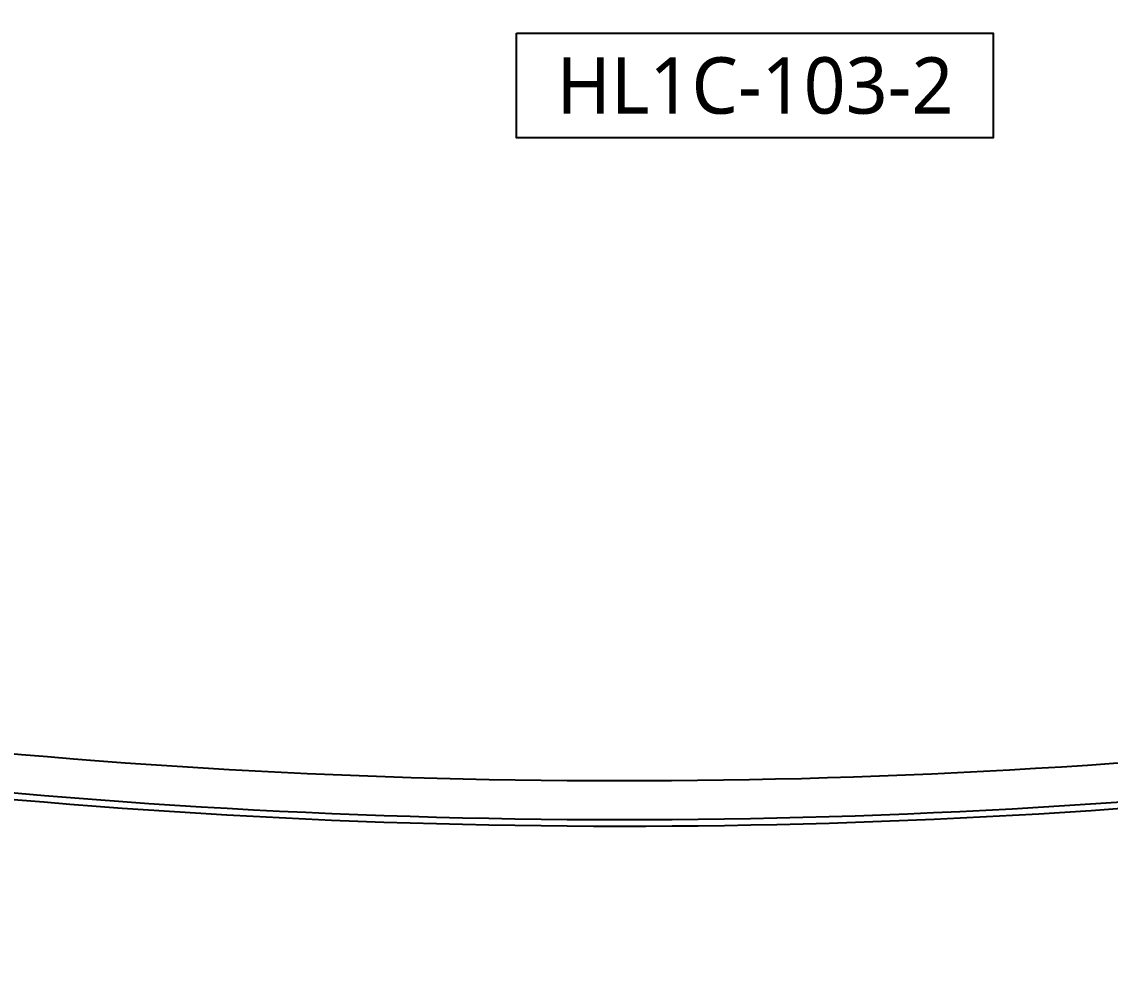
# Model space of a CAD drawing. Extents: x -3378 to 102197, y -3799 to 48702.
# Drawn here: x 20629.3 to 21104.6, y -2191.5 to -1776.2 of the extents above; entities that cross this region are included whole.
import ezdxf
from ezdxf.enums import TextEntityAlignment as Align

# ---------------------------------------------------------------- set-up
doc = ezdxf.new("R2010")
doc.units = 0
doc.set_wipeout_variables(frame=1)
for name, color, linetype in [('DIM', 173, 'Continuous'), ('GM_ANNO_LABL', 4, 'Continuous'), ('GM_ANNO_TEXT', 7, 'Continuous'), ('金屬面材 METAL PANEL', 2, 'Continuous')]:
    doc.layers.add(name, color=color, linetype=linetype)
doc.layers.add('GM_CNST', color=171, linetype='Continuous', lineweight=5, plot=False)
doc.styles.add('CHINESE', font='ros1.shx', dxfattribs={"width": 0.75, "bigfont": 'hztxt.shx'})
doc.styles.add('GM', font='')
doc.styles.get('GM').set_extended_font_data('Microsoft JhengHei')
doc.dimstyles.new('F-05', dxfattribs={"dimscale": 5, "dimtxt": 4, "dimasz": 1, "dimexe": 1, "dimexo": 1, "dimgap": 1, "dimtad": 1, "dimdec": 1, "dimzin": 12, "dimdsep": 46, "dimtxsty": 'CHINESE', "dimblk": 'ARCHTICK', "dimcen": 0, "dimclrd": 4, "dimclre": 4, "dimclrt": 1, "dimadec": 0, "dimazin": 3, "dimtfac": 1, "dimtdec": 1, "dimtix": 1, "dimtofl": 0, "dimtmove": 2, "dimatfit": 3, "dimfxl": 1, "dimtolj": 1, "dimtzin": 0, "dimarcsym": 0})

# ---------------------------------------------------------------- blocks, each defined once
blk = doc.blocks.new('*U1318')
blk.add_wipeout([(-7.284952587879761, 1.5999999999998735), (7.284952587879758, 1.5999999999998735), (7.284952587879758, -1.5999999999999268), (-7.284952587879761, -1.5999999999999268)])
blk.add_lwpolyline([(-7.284952587879761, 1.599999999999872), (7.284952587879761, 1.599999999999872), (7.284952587879761, -1.599999999999925), (-7.284952587879761, -1.599999999999925)], close=True)
at = {"layer": 'GM_ANNO_TEXT', "ltscale": 0.3, "style": 'GM', "flags": 8}
blk.add_attdef('01', text='', height=1.725, dxfattribs=at).set_placement((2.220446049250313e-16, -2.509104035652854e-14), align=Align.MIDDLE_CENTER)
blk = doc.blocks.new('TK')
at = {"lineweight": 0}
blk.add_3dface([(3.000000000000114, 4.999999999992838), (415, 4.999999999992838), (415, 293.999999999993), (3.000000000000114, 293.999999999993)], dxfattribs=at)
at = {"layer": 'GM_CNST', "linetype": 'Continuous', "lineweight": 0}
blk.add_3dface([(420, -7.16227077646181e-12), (1.13686837721616e-13, -7.16227077646181e-12), (1.13686837721616e-13, 296.999999999993), (420, 296.999999999993)], dxfattribs=at)
at = {"layer": 'GM_ANNO_TEXT', "style": 'GM'}
for tag, height, p in [('業主', 2.555267623773898, (283.4335366898506, 26.37083240968798)), ('圖名', 2.555267623773897, (283.4757817988666, 9.138447862955331))]:
    blk.add_attdef(tag, text='', height=height, dxfattribs=at).set_placement(p, align=Align.MIDDLE_LEFT)
for tag, height, p in [('繪圖者', 2.555267623773898, (109.2962297695686, 23.04775065600563)), ('比例尺', 2.555267623773897, (166.7122553317968, 23.04320999066124)), ('設計者', 2.555267623773898, (109.2962297695686, 9.56077626247145)), ('單位', 2.555267623773898, (138.4909817655589, 9.623054695839642)), ('日期', 2.555267623773897, (166.6151640072021, 9.446327627047253))]:
    blk.add_attdef(tag, text='', height=height, dxfattribs=at).set_placement(p, align=Align.CENTER)
for p in [(389.4536763459182, 19.368876838853), (389.4536763459182, 13.69050434240501), (359.7766075519248, 12.56057818498823), (389.4536763459182, 8.012131843454085)]:
    blk.add_attdef('加工編號', text='', height=2.555267623773897, dxfattribs=at).set_placement(p, align=Align.MIDDLE)
blk = doc.blocks.new('_ArchTick')
at = {"color": 0, "linetype": 'ByBlock', "const_width": 0.15}
blk.add_lwpolyline([(-0.5, -0.5), (0.5, 0.5)], dxfattribs=at)
blk = doc.blocks.new('*D1448')
at = {"layer": 'Defpoints', "color": 0, "ltscale": 10, "transparency": 16777216}
for p in [(20891.95806634835, 910.8919030278648), (20412.60297024294, -2089.387440565871)]:
    blk.add_point(p, dxfattribs=at)
at = {"layer": 'DIM', "color": 4, "lineweight": -2, "ltscale": 10, "transparency": 16777216}
blk.add_line((20399.66589616023, -2170.360473818791), (20412.60297024294, -2089.387440565871), dxfattribs=at)
at = {"layer": 'DIM', "color": 4, "lineweight": -2, "ltscale": 10, "transparency": 16777216, "xscale": 5, "yscale": 5, "zscale": 5, "rotation": 80.92256396649086}
blk.add_blockref('_ArchTick', (20412.60297024294, -2089.387440565871), dxfattribs=at)
at = {"layer": 'DIM', "color": 1, "ltscale": 10, "transparency": 16777216, "insert": (20390.53344699174, -2132.444799326768), "char_height": 20, "attachment_point": 5, "rotation": 80.92256396649086, "style": 'CHINESE'}
blk.add_mtext('\\A1;R3038.3', dxfattribs=at)

msp = doc.modelspace()

# ---------------------------------------------------------------- linework, layer by layer
at = {"layer": '金屬面材 METAL PANEL'}
msp.add_lwpolyline([(20179.48013666108, -2022.143963289056, 0.121338210768698), (21623.1729252162, -2017.529006534854), (21628.34644260012, -2036.851234879303, -0.1213664687148864), (20174.75913127828, -2041.578780195226), (20179.48013666117, -2022.143963289114)], format="xyb", dxfattribs=at)
msp.add_arc((20891.95806634839, 910.8919030278175), 3035.331359110999, 256.3464593754422, 284.0252768753892, dxfattribs=at)

# ---------------------------------------------------------------- block references
at = {"layer": 'GM_ANNO_LABL', "ltscale": 0.3, "xscale": 14.28571431275816, "yscale": 14.28571431275816, "zscale": 14.28571431275816}
msp.add_blockref('*U1318', (20949.45019770217, -1803.996342707962), dxfattribs=at).add_auto_attribs({'01': 'HL1C-103-2'})

# ---------------------------------------------------------------- next in the draw order: block references
at = {"xscale": 5, "yscale": 5, "zscale": 5}
msp.add_blockref('TK', (19692.4135685034, -2506.983101784423), dxfattribs=at)

# ---------------------------------------------------------------- next in the draw order: dimensions: what is measured, and where the dimension line sits
at = {"layer": 'DIM', "ltscale": 10}
dim = msp.add_radius_dim(center=(20891.95806634835, 910.8919030278648), mpoint=(20412.60297024294, -2089.387440565871), dimstyle='F-05', dxfattribs=at)
dim.commit()
dim.dimension.update_dxf_attribs({"geometry": '*D1448', "text_midpoint": (20390.53344699174, -2132.444799326768)})

doc.saveas('drawing.dxf')
